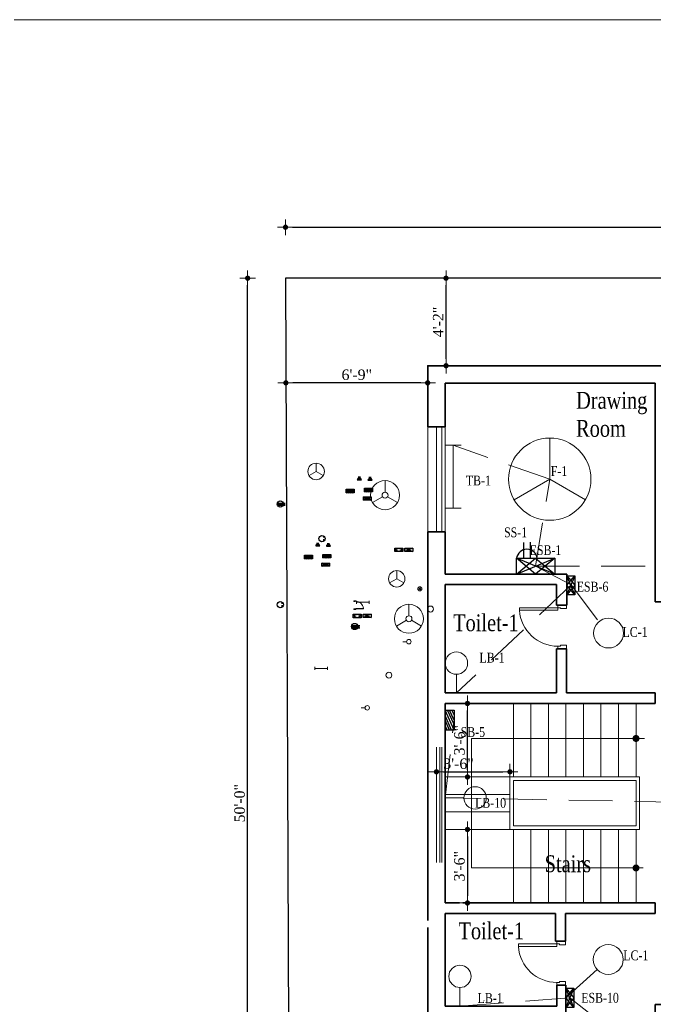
# Model space of a CAD drawing. Header units: inches. Extents: x -13742749 to 88736, y -40897 to 32194776.
# Drawn here: x 47174 to 47537, y 26287282 to 26287846 of the extents above; entities that cross this region are included whole.
import ezdxf

# ---------------------------------------------------------------- set-up
doc = ezdxf.new("R2010")
doc.units = ezdxf.units.IN
doc.header["$LTSCALE"] = 10
doc.header["$MEASUREMENT"] = 0
for name, pattern in [('ACAD_ISO04W100', [30, 24, -3, 0, -3]), ('DASHED', [0.75, 0.5, -0.25]), ('HIDDEN', [0.375, 0.25, -0.125])]:
    doc.linetypes.add(name, pattern=pattern)
doc.layers.get('0').update_dxf_attribs({"color": 123})
for name, color, linetype, lineweight in [('Column', 7, 'Continuous', 35), ('Conduit (Mine)', 230, 'HIDDEN', 13), ('Conduit Generator (mine)', 134, 'HIDDEN', 13), ('DIM', 4, 'Continuous', 0), ('DOOR', 41, 'Continuous', 9), ('Fan (mine)', 210, 'Continuous', 13), ('Light (mine)', 80, 'Continuous', 13), ('RAIL', 182, 'Continuous', 13), ('Stair', 8, 'Continuous', 13), ('Text_My', 7, 'Continuous', 13), ('Wall', 7, 'Continuous', 35), ('WIN', 4, 'Continuous', 13), ('WIN-1', 8, 'Continuous', 13)]:
    doc.layers.add(name, color=color, linetype=linetype, lineweight=lineweight)
doc.layers.add('Site', color=7, linetype='ACAD_ISO04W100', lineweight=30, true_color=0x004961)
doc.layers.add('Switchboard and Socket (mine)', color=41, linetype='Continuous')
doc.layers.get('0').off()
doc.styles.get("Standard").update_dxf_attribs({"font": 'times.ttf', "width": 0.8})
doc.styles.add('STYLE3', font='times.ttf')
doc.dimstyles.new('1_8', dxfattribs={"dimtxt": 6, "dimasz": 4, "dimexe": 0.18, "dimexo": 0.0625, "dimgap": 0.125, "dimtad": 0, "dimdec": 4, "dimrnd": 0.125, "dimzin": 3, "dimdsep": 46, "dimlunit": 4, "dimtxsty": 'STYLE3', "dimblk": 'D', "dimcen": 4, "dimse1": 1, "dimse2": 1, "dimclrt": 7, "dimadec": 0, "dimazin": 0, "dimtfac": 1, "dimtdec": 4, "dimtix": 1, "dimtmove": 0, "dimatfit": 3, "dimldrblk": 'OPEN90', "dimfxl": 1, "dimtvp": 0.75, "dimtolj": 1, "dimtzin": 0, "dimarcsym": 0})

# ---------------------------------------------------------------- blocks, each defined once
blk = doc.blocks.new('3-Pin Socket')
at = {"layer": 'Switchboard and Socket (mine)', "linetype": 'ByBlock'}
for p, q in [((0.3, 2.5), (23.3, 2.5)), ((0, -0.6), (23, -0.6)), ((0.7, -3.5), (23.3, -3.5))]:
    blk.add_line(p, q, dxfattribs=at)
at = {"layer": 'Switchboard and Socket (mine)', "linetype": 'Continuous'}
blk.add_circle((8.8, 0), 8.85, dxfattribs=at)
blk = doc.blocks.new('D')
at = {"layer": 'DIM'}
for q in [(-1.125, 0), (0, 1.125), (1.125, 0), (0, -1.125)]:
    blk.add_line((0, 0), q, dxfattribs=at)
at = {"layer": 'DIM', "color": 6, "const_width": 0.375}
blk.add_lwpolyline([(-0.1875, 0, 1), (0.1875, 0, 1)], format="xyb", close=True, dxfattribs=at)
blk = doc.blocks.new('*D410')
at = {"layer": 'DIM', "color": 0, "lineweight": -2}
blk.add_line((47330.16, 26287727.11), (48186.16, 26287727.11), dxfattribs=at)
at = {"layer": 'DIM', "color": 0, "lineweight": -2, "xscale": 4, "yscale": 4, "zscale": 4, "rotation": 180}
blk.add_blockref('D', (47326.16, 26287727.11), dxfattribs=at)
at = {"layer": 'DIM', "color": 0, "lineweight": -2, "xscale": 4, "yscale": 4, "zscale": 4}
blk.add_blockref('D', (48190.16, 26287727.11), dxfattribs=at)
at = {"layer": 'DIM', "color": 7, "insert": (47758.16, 26287731.7), "char_height": 6, "attachment_point": 5, "style": 'STYLE3'}
blk.add_mtext('\\A1;72\'-0"', dxfattribs=at)
blk = doc.blocks.new('_Open90')
at = {"layer": 'DIM', "color": 0, "lineweight": -2}
for p, q in [((0, 0), (-1, 0)), ((-0.5, 0.5), (0, 0)), ((0, 0), (-0.5, -0.5))]:
    blk.add_line(p, q, dxfattribs=at)
blk = doc.blocks.new('*D412')
at = {"layer": 'DIM', "color": 0, "lineweight": -2}
blk.add_line((47304.55, 26287101.97), (47304.55, 26287693.96), dxfattribs=at)
at = {"layer": 'DIM', "color": 0, "lineweight": -2, "xscale": 4, "yscale": 4, "zscale": 4}
for p, rotation in [((47304.55, 26287697.96), 90), ((47304.55, 26287097.97), 270)]:
    blk.add_blockref('D', p, dxfattribs=dict(at, rotation=rotation))
at = {"layer": 'DIM', "color": 7, "insert": (47299.98, 26287397.97), "char_height": 6, "attachment_point": 5, "rotation": 90, "style": 'STYLE3'}
blk.add_mtext('\\A1;50\'-0"', dxfattribs=at)
blk = doc.blocks.new('*D467')
at = {"layer": 'DIM', "color": 0, "lineweight": -2}
blk.add_line((47417.88, 26287651.99), (47417.88, 26287693.96), dxfattribs=at)
at = {"layer": 'DIM', "color": 0, "lineweight": -2, "xscale": 4, "yscale": 4, "zscale": 4}
for p, rotation in [((47417.88, 26287697.96), 90), ((47417.88, 26287647.99), 270)]:
    blk.add_blockref('D', p, dxfattribs=dict(at, rotation=rotation))
at = {"layer": 'DIM', "color": 7, "insert": (47413.38, 26287672.98), "char_height": 6, "attachment_point": 5, "rotation": 90, "style": 'STYLE3'}
blk.add_mtext('\\A1;4\'-2"', dxfattribs=at)
blk = doc.blocks.new('*D468')
at = {"layer": 'DIM', "color": 0, "lineweight": -2}
blk.add_line((47403.41, 26287638.19), (47330.39, 26287638.19), dxfattribs=at)
at = {"layer": 'DIM', "color": 0, "lineweight": -2, "xscale": 4, "yscale": 4, "zscale": 4, "rotation": 180}
blk.add_blockref('D', (47326.39, 26287638.19), dxfattribs=at)
at = {"layer": 'DIM', "color": 0, "lineweight": -2, "xscale": 4, "yscale": 4, "zscale": 4}
blk.add_blockref('D', (47407.41, 26287638.19), dxfattribs=at)
at = {"layer": 'DIM', "color": 7, "insert": (47366.9, 26287642.78), "char_height": 6, "attachment_point": 5, "style": 'STYLE3'}
blk.add_mtext('\\A1;6\'-9"', dxfattribs=at)
blk = doc.blocks.new('*D415')
at = {"layer": 'DIM', "color": 0, "lineweight": -2}
blk.add_line((47416.41, 26287415.93), (47450.41, 26287415.93), dxfattribs=at)
at = {"layer": 'DIM', "color": 0, "lineweight": -2, "xscale": 4, "yscale": 4, "zscale": 4, "rotation": 180}
blk.add_blockref('D', (47412.41, 26287415.93), dxfattribs=at)
at = {"layer": 'DIM', "color": 0, "lineweight": -2, "xscale": 4, "yscale": 4, "zscale": 4}
blk.add_blockref('D', (47454.41, 26287415.93), dxfattribs=at)
at = {"layer": 'DIM', "color": 7, "insert": (47425.04, 26287420.51), "char_height": 6, "attachment_point": 5, "style": 'STYLE3'}
blk.add_mtext('\\A1;3\'-6"', dxfattribs=at)
blk = doc.blocks.new('*D469')
at = {"layer": 'DIM', "color": 0, "lineweight": -2}
blk.add_line((47430.14, 26287416.98), (47430.14, 26287450.98), dxfattribs=at)
at = {"layer": 'DIM', "color": 0, "lineweight": -2, "xscale": 4, "yscale": 4, "zscale": 4}
for p, rotation in [((47430.14, 26287454.98), 90), ((47430.14, 26287412.98), 270)]:
    blk.add_blockref('D', p, dxfattribs=dict(at, rotation=rotation))
at = {"layer": 'DIM', "color": 7, "insert": (47425.56, 26287433.98), "char_height": 6, "attachment_point": 5, "rotation": 90, "style": 'STYLE3'}
blk.add_mtext('\\A1;3\'-6"', dxfattribs=at)
blk = doc.blocks.new('*D416')
at = {"layer": 'DIM', "color": 0, "lineweight": -2}
blk.add_line((47430.14, 26287378.98), (47430.14, 26287344.98), dxfattribs=at)
at = {"layer": 'DIM', "color": 0, "lineweight": -2, "xscale": 4, "yscale": 4, "zscale": 4}
for p, rotation in [((47430.14, 26287382.98), 90), ((47430.14, 26287340.98), 270)]:
    blk.add_blockref('D', p, dxfattribs=dict(at, rotation=rotation))
at = {"layer": 'DIM', "color": 7, "insert": (47425.56, 26287361.98), "char_height": 6, "attachment_point": 5, "rotation": 90, "style": 'STYLE3'}
blk.add_mtext('\\A1;3\'-6"', dxfattribs=at)
blk = doc.blocks.new('D-25')
for points in [[(5, 25), (0, 25), (0, 23), (3.5, 23), (3.5, 23.5), (5, 23.5)], [(5, 0), (0, 0), (0, 2), (3.5, 2), (3.5, 1.5), (5, 1.5)], [(26.95, 1.5), (26.95, 3), (5, 3), (5, 1.5)]]:
    blk.add_lwpolyline(points, close=True)
blk.add_arc((5, 1.5), 22, 3.9096, 90)
blk = doc.blocks.new('Ceiling light')
at = {"layer": 'Light (mine)', "linetype": 'ByBlock'}
blk.add_circle((0, 8.53), 8.53, dxfattribs=at)
blk = doc.blocks.new('Ceiling Fan Small')
at = {"layer": 'Fan (mine)', "linetype": 'ByBlock', "ltscale": 10}
for p in [(7040.4, -35394.14), (7020.04, -35429.39), (7060.75, -35429.39)]:
    blk.add_line(p, (7040.4, -35417.64), dxfattribs=at)
blk.add_circle((7040.4, -35417.64), 23.5, dxfattribs=at)
blk.add_circle((7040.4, -35417.64), 23.5, dxfattribs=at)
blk.add_circle((7040.4, -35417.64), 23.5, dxfattribs=at)
blk = doc.blocks.new('Tube Light')
at = {"layer": 'Light (mine)', "linetype": 'Continuous'}
for p, q in [((-36, 4.54), (-36, -4.54)), ((0, 0), (-36, 0)), ((0, 4.54), (0, -4.54))]:
    blk.add_line(p, q, dxfattribs=at)
blk = doc.blocks.new('Bulb')
at = {"layer": 'Light (mine)', "linetype": 'Continuous'}
blk.add_line((-9.96, -5.31), (-20.64, -5.31), dxfattribs=at)
blk.add_circle((-3.57, -5.31), 6.4, dxfattribs=at)
blk = doc.blocks.new('Emergency')
at = {"layer": 'Switchboard and Socket (mine)', "linetype": 'Continuous', "ltscale": 10}
for p, q in [((-10.9, 0), (0, 9.07)), ((0, 0), (-10.9, 9.07)), ((-10.9, 0), (10.9, 9.07)), ((10.9, 0), (-10.9, 9.07)), ((0, 9.07), (10.9, 0)), ((10.9, 9.07), (0, 0))]:
    blk.add_line(p, q, dxfattribs=at)
blk.add_lwpolyline([(-10.9, 9.07), (10.9, 9.07), (10.9, 0), (-10.9, 0)], close=True, dxfattribs=at)
blk = doc.blocks.new('fan')
at = {"layer": 'Fan (mine)', "linetype": 'Continuous'}
for p, q in [((-36, 29.3), (-36, 62.3)), ((-43.4, 16.5), (-71.9, 0)), ((-28.6, 16.5), (0, 0))]:
    blk.add_line(p, q, dxfattribs=at)
for radius in [41.5, 8.53]:
    blk.add_circle((-36, 20.8), radius, dxfattribs=at)
blk = doc.blocks.new('Tv Socket')
at = {"layer": 'Switchboard and Socket (mine)', "linetype": 'Continuous', "ltscale": 10}
for p, q in [((-4.4, 7.6), (-4.4, 2.7)), ((-4.4, -1.7), (-4.4, -7.6))]:
    blk.add_line(p, q, dxfattribs=at)
at = {"layer": 'Switchboard and Socket (mine)', "linetype": 'ByBlock'}
blk.add_circle((-8.8, 0), 8.85, dxfattribs=at)
blk = doc.blocks.new('switch board')
at = {"layer": 'Switchboard and Socket (mine)', "linetype": 'Continuous'}
for p, q in [((-16.6, -10.1), (6.1, 0)), ((-16.6, -5), (-5.3, 0)), ((-16.6, -7.3), (0, 0)), ((-16.6, -2.4), (-11.3, 0)), ((-10, -10.1), (6.1, -2.8)), ((-5.3, -10.1), (6.1, -5)), ((1, -10.1), (6.1, -7.6))]:
    blk.add_line(p, q, dxfattribs=at)
blk.add_lwpolyline([(-16.6, 0), (6.1, 0), (6.1, -10.1), (-16.6, -10.1)], close=True, dxfattribs=at)
blk = doc.blocks.new('Meter Board')
at = {"layer": 'Switchboard and Socket (mine)', "linetype": 'ByBlock'}
for p, q in [((-5.7, -2.5), (5.7, 2.5)), ((5.7, 2.5), (17, -2.5)), ((5.7, -7.6), (-5.7, -2.5)), ((17, -2.5), (5.7, -7.6))]:
    blk.add_line(p, q, dxfattribs=at)
blk.add_lwpolyline([(-5.7, 2.5), (17, 2.5), (17, -7.6), (-5.7, -7.6)], close=True, dxfattribs=at)
blk = doc.blocks.new('Main Distribution Board')
at = {"layer": 'Switchboard and Socket (mine)', "linetype": 'ByBlock'}
for p, q in [((-11.4, 0), (11.4, -10.1)), ((11.4, 0), (-11.4, -10.1))]:
    blk.add_line(p, q, dxfattribs=at)
blk.add_lwpolyline([(-11.4, 0), (11.4, 0), (11.4, -10.1), (-11.4, -10.1)], close=True, dxfattribs=at)
blk = doc.blocks.new('Exhaust Fan small')
at = {"layer": 'Fan (mine)', "linetype": 'Continuous', "ltscale": 10}
for p, q in [((1.8, 4.2), (10.2, -4.2)), ((1.8, -4.2), (10.2, 4.2))]:
    blk.add_line(p, q, dxfattribs=at)
at = {"layer": 'Fan (mine)', "linetype": 'ByBlock', "ltscale": 10}
blk.add_circle((6, 0), 6, dxfattribs=at)
blk = doc.blocks.new('2 Pin')
at = {"layer": 'Switchboard and Socket (mine)', "linetype": 'Continuous', "ltscale": 10}
for p, q in [((-7.3, 0), (-7.3, 18.1)), ((0, 0), (0, 18.2)), ((-15.8, 0), (7.8, 0))]:
    blk.add_line(p, q, dxfattribs=at)
blk.add_arc((-4, -1.6), 11.9, 7.5318, 172.4682, dxfattribs=at)
blk = doc.blocks.new('3- Pic')
at = {"layer": 'Switchboard and Socket (mine)', "linetype": 'ByBlock'}
blk.add_blockref('2 Pin', (7.3, 0), dxfattribs=at)
blk = doc.blocks.new('3- Pin')
at = {"layer": 'Switchboard and Socket (mine)', "linetype": 'Continuous', "ltscale": 10}
blk.add_line((-10.3, -3.5), (-10.3, 14.6), dxfattribs=at)
at = {"layer": 'Switchboard and Socket (mine)', "linetype": 'Continuous'}
blk.add_blockref('3- Pic', (-14.1, -3.5), dxfattribs=at)

msp = doc.modelspace()

# ---------------------------------------------------------------- linework, layer by layer
at = {"layer": 'Column', "linetype": 'DASHED', "ltscale": 10}
for p, q in [((47407.41132, 26287276.97773), (47407.41132, 26287330.97773)), ((47417.41132, 26287281.97773), (47417.41132, 26287330.97773))]:
    msp.add_line(p, q, dxfattribs=at)
at = {"layer": 'Column'}
for points in [[(47427.41132, 26287647.98942), (47427.41132, 26287647.98942), (47407.41132, 26287647.98942), (47407.41132, 26287637.98942)], [(47417.41132, 26287637.98942), (47427.41132, 26287637.98942)], [(47407.41132, 26287454.97773), (47407.41132, 26287454.97773), (47407.41132, 26287464.97773)], [(47407.41132, 26287330.97773), (47407.41132, 26287340.97773)]]:
    msp.add_lwpolyline(points, dxfattribs=at)
at = {"layer": 'Conduit (Mine)', "linetype": 'HIDDEN', "ltscale": 10}
for p, q in [((47417.41132, 26287400.98691), (47422.45723, 26287445.37727)), ((47550.45424, 26287398.57991), (47417.41132, 26287400.98691))]:
    msp.add_line(p, q, dxfattribs=at)
at = {"layer": 'Conduit Generator (mine)', "color": 4, "linetype": 'HIDDEN', "ltscale": 10}
for p, q in [((47477.14308, 26287583.12197), (47421.95254, 26287602.51743)), ((47469.073, 26287533.4258), (47477.14308, 26287583.12197)), ((47469.073, 26287533.4258), (47540.30758, 26287533.4258)), ((47469.073, 26287533.4258), (47489.43893, 26287522.72837)), ((47489.43893, 26287522.72837), (47423.80162, 26287460.97781)), ((47489.43893, 26287522.72837), (47510.92833, 26287494.20096))]:
    msp.add_line(p, q, dxfattribs=at)
at = {"layer": 'Conduit Generator (mine)', "linetype": 'ByBlock', "ltscale": 10}
msp.add_line((47486.41132, 26287286.76498), (47504.23827, 26287302.91543), dxfattribs=at)
at = {"layer": 'Conduit Generator (mine)', "linetype": 'HIDDEN', "ltscale": 10}
for p, q in [((47425.856, 26287281.97922), (47488.6769, 26287286.7615)), ((47488.6769, 26287286.7615), (47547.94826, 26287239.89624))]:
    msp.add_line(p, q, dxfattribs=at)
at = {"layer": 'RAIL'}
for p, q in [((47454.41132, 26287412.97774), (47454.41132, 26287382.97774)), ((47528.41132, 26287412.97774), (47454.41132, 26287412.97774)), ((47456.41132, 26287410.97774), (47456.41132, 26287384.97774)), ((47526.41132, 26287410.97774), (47456.41132, 26287410.97774)), ((47526.41132, 26287384.97774), (47526.41132, 26287410.97774)), ((47528.41132, 26287382.97774), (47528.41132, 26287412.97774)), ((47454.41132, 26287382.97774), (47528.41132, 26287382.97774)), ((47456.41132, 26287384.97774), (47526.41132, 26287384.97774))]:
    msp.add_line(p, q, dxfattribs=at)
at = {"layer": 'Site', "ltscale": 3}
msp.add_line((47326.15618, 26287697.96455), (47328.46868, 26287097.96604), dxfattribs=at)
at = {"layer": 'Site', "linetype": 'ByBlock', "ltscale": 3}
msp.add_line((48190.15618, 26287697.96158), (47326.15618, 26287697.96455), dxfattribs=at)
at = {"layer": 'Stair'}
for p, q in [((47456.41132, 26287454.97774), (47456.41132, 26287412.97774)), ((47466.41132, 26287454.97774), (47466.41132, 26287412.97774)), ((47476.41132, 26287454.97774), (47476.41132, 26287412.97774)), ((47486.41132, 26287454.97774), (47486.41132, 26287412.97774)), ((47496.41132, 26287454.97774), (47496.41132, 26287412.97774)), ((47506.41132, 26287454.97774), (47506.41132, 26287412.97774)), ((47516.41132, 26287454.97774), (47516.41132, 26287412.97774)), ((47526.41132, 26287454.97774), (47526.41132, 26287412.97774)), ((47531.18298, 26287434.97774), (47432.41132, 26287434.97774)), ((47432.41132, 26287434.97774), (47432.41132, 26287360.97774)), ((47454.41132, 26287412.97774), (47417.41132, 26287412.97774)), ((47454.41132, 26287402.97774), (47417.41132, 26287402.97774)), ((47454.41132, 26287392.97774), (47417.41132, 26287392.97774)), ((47454.41132, 26287382.97774), (47417.41132, 26287382.97774)), ((47456.41132, 26287340.97774), (47456.41132, 26287382.97774)), ((47466.41132, 26287340.97774), (47466.41132, 26287382.97774)), ((47476.41132, 26287340.97774), (47476.41132, 26287382.97774)), ((47486.41132, 26287340.97774), (47486.41132, 26287382.97774)), ((47496.41132, 26287340.97774), (47496.41132, 26287382.97774)), ((47506.41132, 26287340.97774), (47506.41132, 26287382.97774)), ((47516.41132, 26287340.97774), (47516.41132, 26287382.97774)), ((47526.41132, 26287340.97774), (47526.41132, 26287382.97774)), ((47432.41132, 26287360.97774), (47530.50006, 26287360.97774))]:
    msp.add_line(p, q, dxfattribs=at)
at = {"layer": 'Stair', "const_width": 2}
for points in [[(47525.41132, 26287434.97774, 1), (47527.41132, 26287434.97774, 1)], [(47525.41132, 26287360.97774, 1), (47527.41132, 26287360.97774, 1)]]:
    msp.add_lwpolyline(points, format="xyb", close=True, dxfattribs=at)
at = {"layer": 'Text_My', "ltscale": 10}
msp.add_lwpolyline([(46095.95845, 26287845.68015), (49547.48838, 26287845.68015), (49547.48838, 26286717.61094), (46095.95845, 26286717.61094)], close=True, dxfattribs=at)
at = {"layer": 'Wall'}
for p, q in [((47442.41132, 26287647.98942), (47427.41132, 26287647.98942)), ((47552.41132, 26287647.98942), (47514.41132, 26287647.98942)), ((47407.41132, 26287637.98997), (47407.41132, 26287612.98997)), ((47417.41132, 26287612.98997), (47417.41132, 26287637.98997)), ((47442.41132, 26287637.98942), (47427.41132, 26287637.98942)), ((47537.41132, 26287637.98942), (47514.41132, 26287637.98942)), ((47537.41132, 26287512.98943), (47537.41132, 26287637.98942)), ((47407.41132, 26287612.98997), (47417.41132, 26287612.98997)), ((47407.41132, 26287552.98997), (47417.41132, 26287552.98997)), ((47562.41132, 26287512.98943), (47537.41132, 26287512.98943)), ((47480.91561, 26287460.97773), (47427.41132, 26287460.97773)), ((47537.41132, 26287460.97773), (47486.76181, 26287460.97773)), ((47407.41132, 26287442.97773), (47407.41132, 26287454.97773)), ((47537.41132, 26287454.97773), (47427.41132, 26287454.97773)), ((47407.41132, 26287340.97773), (47407.41132, 26287358.97773)), ((47537.41132, 26287340.97773), (47427.41132, 26287340.97773)), ((47480.41132, 26287334.97773), (47427.41132, 26287334.97773)), ((47537.41132, 26287334.97773), (47486.19154, 26287334.97773)), ((47562.41132, 26287282.96604), (47537.41132, 26287282.96604)), ((47537.41132, 26287282.96604), (47537.41132, 26287157.96604))]:
    msp.add_line(p, q, dxfattribs=at)
at = {"layer": 'Wall', "linetype": 'Continuous', "ltscale": 10}
for p, q in [((47442.41132, 26287647.98942), (47514.41132, 26287647.98942)), ((47442.41132, 26287637.98942), (47514.41132, 26287637.98942)), ((47407.41132, 26287464.97773), (47407.41132, 26287552.98997)), ((47417.41132, 26287528.88883), (47417.41132, 26287552.98997)), ((47417.41132, 26287528.88883), (47480.91561, 26287528.88883)), ((47480.91561, 26287528.88883), (47486.91561, 26287528.88883)), ((47486.91561, 26287522.88883), (47486.91561, 26287528.88883)), ((47417.41132, 26287464.97773), (47417.41132, 26287522.88883)), ((47417.41132, 26287522.88883), (47480.91561, 26287522.88883)), ((47480.91561, 26287522.88883), (47480.91561, 26287511.20369)), ((47486.91561, 26287522.88883), (47486.91561, 26287511.20369)), ((47486.76181, 26287511.20369), (47480.91561, 26287511.20369)), ((47480.91561, 26287486.20369), (47480.91561, 26287460.97773)), ((47486.76181, 26287486.20369), (47480.91561, 26287486.20369)), ((47486.76181, 26287486.20369), (47486.76181, 26287460.97773)), ((47417.40312, 26287460.97773), (47417.40312, 26287464.97773)), ((47427.41132, 26287460.97773), (47417.40312, 26287460.97773)), ((47537.41132, 26287454.97773), (47537.41132, 26287460.97773)), ((47407.41132, 26287340.97773), (47407.41132, 26287454.97773)), ((47425.6416, 26287454.97774), (47417.41132, 26287454.97773)), ((47417.41132, 26287340.97774), (47417.41132, 26287454.97773)), ((47427.41132, 26287454.97773), (47423.84852, 26287454.97774)), ((47425.6416, 26287340.97774), (47417.41132, 26287340.97774)), ((47537.41132, 26287334.97773), (47537.41132, 26287340.97773)), ((47417.41132, 26287330.97773), (47417.41132, 26287335.04498)), ((47417.41132, 26287335.04498), (47427.41132, 26287334.97773)), ((47480.41132, 26287319.08172), (47480.41132, 26287334.97773)), ((47486.19154, 26287319.08172), (47486.19154, 26287334.97773)), ((47486.19154, 26287319.08172), (47480.41132, 26287319.08172)), ((47486.19154, 26287294.08172), (47481.19154, 26287294.08172)), ((47481.19154, 26287294.08172), (47481.19154, 26287281.97773)), ((47486.41132, 26287275.97773), (47486.41132, 26287294.08172)), ((47480.41132, 26287281.97773), (47417.41132, 26287281.97773)), ((47480.41132, 26287281.97773), (47481.19154, 26287281.97773))]:
    msp.add_line(p, q, dxfattribs=at)
at = {"layer": 'WIN'}
for p, q in [((47415.41132, 26287612.98997), (47415.41132, 26287552.98997)), ((47414.41132, 26287430.0957), (47414.41132, 26287364.0957)), ((47415.41132, 26287430.0957), (47415.41132, 26287364.0957))]:
    msp.add_line(p, q, dxfattribs=at)
at = {"layer": 'WIN-1'}
for p, q in [((47407.41132, 26287552.98997), (47407.41132, 26287612.98997)), ((47412.41132, 26287612.98997), (47412.41132, 26287552.98997)), ((47417.41132, 26287612.98997), (47417.41132, 26287552.98997)), ((47407.41132, 26287364.0957), (47407.41132, 26287430.0957)), ((47412.41132, 26287430.0957), (47412.41132, 26287364.0957)), ((47417.41132, 26287430.0957), (47417.41132, 26287364.0957))]:
    msp.add_line(p, q, dxfattribs=at)

# ---------------------------------------------------------------- block references
at = {"layer": 'DOOR', "linetype": 'ByBlock', "xscale": 0.1999999999970896, "yscale": 0.1999999992549419, "zscale": 0.2}
msp.add_blockref('D-25', (47365.296, 26287508.703), dxfattribs=at)
at = {"layer": 'DOOR', "linetype": 'Continuous', "rotation": 180}
for p in [(47486.76181, 26287511.20369), (47486.19154, 26287319.08172)]:
    msp.add_blockref('D-25', p, dxfattribs=at)
at = {"layer": 'Fan (mine)', "linetype": 'Continuous'}
msp.add_blockref('Ceiling Fan Small', (40436.74687, 26323000.76436), dxfattribs=at)
at = {"layer": 'Fan (mine)', "linetype": 'Continuous', "rotation": 90}
msp.add_blockref('Tube Light', (47421.95254, 26287602.51743), dxfattribs=at)
at = {"layer": 'Fan (mine)', "linetype": 'ByBlock', "xscale": 0.1999999999970896, "yscale": 0.1999999992549419, "zscale": 0.2}
for name, p in [('Ceiling Fan Small', (45935.59502, 26294671.08917)), ('fan', (47390.22788, 26287569.83513)), ('Ceiling Fan Small', (45981.64958, 26294609.71673)), ('Exhaust Fan small', (47401.71354, 26287520.474))]:
    msp.add_blockref(name, p, dxfattribs=at)
at = {"layer": 'Fan (mine)', "linetype": 'Continuous', "xscale": 0.1999999999970896, "yscale": 0.1999999992549419, "zscale": 0.2}
for name, p in [('Tube Light', (47373.92932, 26287512.79957)), ('fan', (47403.88999, 26287499.22038)), ('Tube Light', (47350.14544, 26287475.02417))]:
    msp.add_blockref(name, p, dxfattribs=at)
at = {"layer": 'Switchboard and Socket (mine)', "linetype": 'ByBlock', "xscale": 0.09999999999854481, "yscale": 0.1000000014901161, "zscale": 0.1}
for p in [(47368.77515, 26287582.79382), (47344.99127, 26287545.01842)]:
    msp.add_blockref('2 Pin', p, dxfattribs=at)
at = {"layer": 'Switchboard and Socket (mine)', "linetype": 'Continuous'}
for name, p, xscale, yscale, zscale in [('3- Pin', (47375.55641, 26287582.97608), 0.09999999999854481, 0.1000000014901161, 0.1), ('switch board', (47364.19264, 26287577.4228), 0.1999999999970896, 0.1999999992549419, 0.2), ('switch board', (47374.565, 26287577.92593), 0.1999999999970896, 0.1999999992549419, 0.2), ('3-Pin Socket', (47321.41636, 26287568.92675), 0.1999999999970896, 0.1999999992549419, 0.2), ('Emergency', (47372.88306, 26287571.14381), 0.1999999999970896, 0.1999999992549419, 0.2), ('Tv Socket', (47348.74352, 26287549.19824), 0.1999999999970896, 0.1999999992549419, 0.2), ('3- Pin', (47351.77253, 26287545.20068), 0.09999999999854481, 0.1000000014901161, 0.1), ('2 Pin', (47466.06795, 26287537.96401), 0.5, 0.5, 0.5), ('Meter Board', (47389.7274, 26287543.29835), 0.1999999999970896, 0.1999999992549419, 0.2), ('Main Distribution Board', (47396.64142, 26287543.80295), 0.1999999999970896, 0.1999999992549419, 0.2), ('switch board', (47340.40875, 26287539.6474), 0.1999999999970896, 0.1999999992549419, 0.2), ('Emergency', (47349.09918, 26287533.36841), 0.1999999999970896, 0.1999999992549419, 0.2), ('switch board', (47350.78112, 26287540.15053), 0.1999999999970896, 0.1999999992549419, 0.2), ('Tv Socket', (47324.95964, 26287511.42284), 0.1999999999970896, 0.1999999992549419, 0.2), ('Ceiling light', (47409.02609, 26287507.21926), 0.1999999999970896, 0.1999999992549419, 0.2), ('Meter Board', (47365.94352, 26287505.52296), 0.1999999999970896, 0.1999999992549419, 0.2), ('Main Distribution Board', (47372.85754, 26287506.02755), 0.1999999999970896, 0.1999999992549419, 0.2), ('3-Pin Socket', (47363.89523, 26287498.9541), 0.1999999999970896, 0.1999999992549419, 0.2), ('Bulb', (47397.38039, 26287491.33683), 0.1999999999970896, 0.1999999992549419, 0.2), ('Ceiling light', (47385.2422, 26287469.44386), 0.1999999999970896, 0.1999999992549419, 0.2), ('Bulb', (47373.59651, 26287453.56143), 0.1999999999970896, 0.1999999992549419, 0.2)]:
    msp.add_blockref(name, p, dxfattribs=dict(at, xscale=xscale, yscale=yscale, zscale=zscale))
for name, p in [('Emergency', (47469.073, 26287528.88883)), ('Bulb', (47438.04903, 26287406.29938)), ('Ceiling light', (47510.55845, 26287300.11308))]:
    msp.add_blockref(name, p, dxfattribs=at)
at = {"layer": 'Switchboard and Socket (mine)', "linetype": 'ByBlock', "xscale": 0.5, "yscale": 0.5, "zscale": 0.5, "rotation": 90}
for name, p in [('Emergency', (47491.45086, 26287522.49502)), ('switch board', (47417.41125, 26287448.01239)), ('Emergency', (47490.94539, 26287286.7615))]:
    msp.add_blockref(name, p, dxfattribs=at)
at = {"layer": 'Switchboard and Socket (mine)', "linetype": 'ByBlock'}
msp.add_blockref('Ceiling light', (47510.73973, 26287486.68728), dxfattribs=at)
at = {"layer": 'Switchboard and Socket (mine)', "linetype": 'ByBlock', "rotation": 90}
msp.add_blockref('Bulb', (47418.48915, 26287481.61581), dxfattribs=at)
at = {"layer": 'Switchboard and Socket (mine)', "linetype": 'Continuous', "rotation": 90}
msp.add_blockref('Bulb', (47420.54353, 26287302.61722), dxfattribs=at)

# ---------------------------------------------------------------- texts
at = {"layer": 'Switchboard and Socket (mine)', "linetype": 'Continuous', "ltscale": 10, "char_height": 5.614888, "attachment_point": 1}
for s, insert, width in [('F-1', (47477.72019, 26287590.59411), 11.307141), ('TB-1', (47429.19511, 26287585.18079), 11.307141), ('SS-1', (47451.03066, 26287555.55697), 11.307141), ('ESB-1', (47465.67187, 26287545.42917), 11.307141), ('ESB-6', (47492.53903, 26287524.51847), 11.307141), ('LC-1', (47518.70169, 26287498.63973), 11.307141), ('LB-1', (47436.98642, 26287483.96435), 10.7044674), ('SB-5', (47426.25084, 26287441.49342), 11.307141), ('LC-1', (47519.18148, 26287313.85421), 11.307141), ('LB-1', (47435.95329, 26287289.49616), 10.7044674), ('ESB-10', (47495.11455, 26287289.60682), 11.307141)]:
    msp.add_mtext(s, dxfattribs=dict(at, insert=insert, width=width))
at = {"layer": 'Switchboard and Socket (mine)', "linetype": 'HIDDEN', "ltscale": 10, "insert": (47434.48333, 26287400.98691), "char_height": 5.614888, "width": 21.9279889, "attachment_point": 1}
msp.add_mtext('LB-10', dxfattribs=at)
at = {"layer": 'Text_My', "linetype": 'Continuous', "ltscale": 10, "char_height": 9.625, "width": 2.1183511, "attachment_point": 1}
for s, insert in [('Drawing \\PRoom', (47492.18861, 26287633.01633)), ('Toilet-1', (47421.9443, 26287505.90817)), ('Stairs', (47474.219, 26287368.1991)), ('Toilet-1', (47425.00016, 26287329.85277))]:
    msp.add_mtext(s, dxfattribs=dict(at, insert=insert))

# ---------------------------------------------------------------- dimensions: what is measured, and where the dimension line sits
at = {"layer": 'DIM'}
for base, p1, p2, picture, middle in [((48190.15618, 26287727.11066), (47326.15732, 26287696.55907), (48190.15618, 26287697.96158), '*D410', (47758.15675, 26287731.7015)), ((47326.38879, 26287638.19352), (47407.41132, 26287637.98942), (47326.38879, 26287636.61407), '*D468', (47366.90005, 26287642.78437))]:
    dim = msp.add_linear_dim(base=base, p1=p1, p2=p2, dimstyle='1_8', dxfattribs=at)
    dim.commit()
    dim.dimension.update_dxf_attribs({"geometry": picture, "text_midpoint": middle})
dim = msp.add_linear_dim(base=(47304.5538, 26287697.96454), p1=(47328.46868, 26287097.96604), p2=(47327.13014, 26287697.96454), angle=90, dimstyle='1_8', dxfattribs=at)
dim.commit()
dim.dimension.update_dxf_attribs({"geometry": '*D412', "text_midpoint": (47304.5538, 26287397.96529), "dimtype": 160})
for base, p1, p2, picture, middle in [((47417.87899, 26287697.964267), (47407.411321, 26287647.989425), (47407.378583, 26287697.964267), '*D467', (47413.37899, 26287672.976846)), ((47430.1416, 26287454.97774), (47454.41132, 26287412.97774), (47456.41132, 26287454.97774), '*D469', (47425.56373, 26287433.97774)), ((47430.1416, 26287340.97774), (47456.41132, 26287382.97774), (47456.41132, 26287340.97774), '*D416', (47425.56373, 26287361.97774))]:
    dim = msp.add_linear_dim(base=base, p1=p1, p2=p2, angle=90, dimstyle='1_8', dxfattribs=at)
    dim.commit()
    dim.dimension.update_dxf_attribs({"geometry": picture, "text_midpoint": middle})
dim = msp.add_linear_dim(base=(47454.41132, 26287415.93174), p1=(47412.41132, 26287380.97774), p2=(47454.41132, 26287382.97774), dimstyle='1_8', dxfattribs=at)
dim.commit()
dim.dimension.update_dxf_attribs({"geometry": '*D415', "text_midpoint": (47425.0432, 26287415.93174), "dimtype": 160})

doc.saveas('drawing.dxf')
